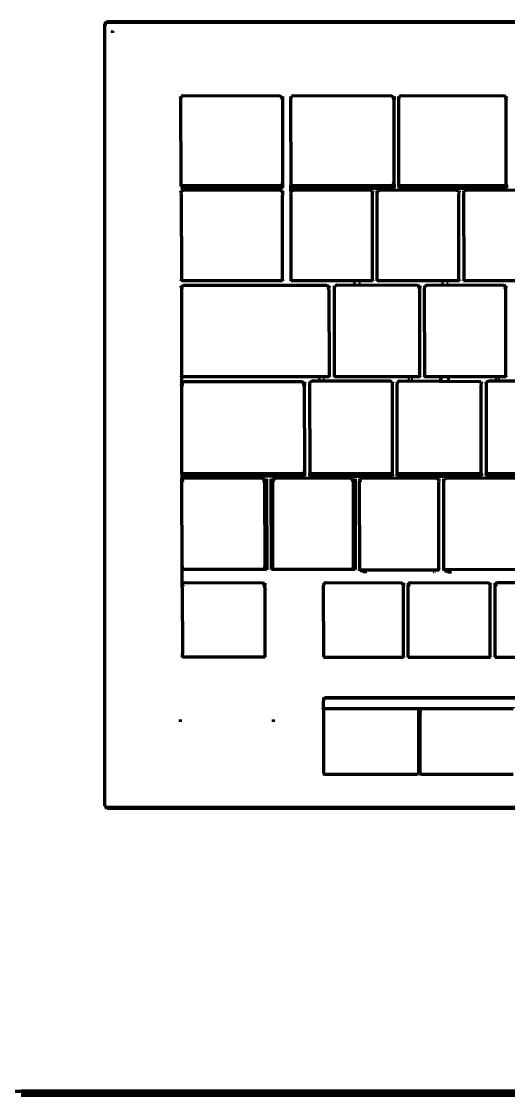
# Model space of a CAD drawing. Header units: millimetres. Extents: x 4307 to 31003, y 2809 to 20009.
# Drawn here: x 11150 to 11221.8, y 13399.1 to 13557.4 of the extents above; entities that cross this region are included whole.
import ezdxf

# ---------------------------------------------------------------- set-up
doc = ezdxf.new("R2010")
doc.units = ezdxf.units.MM
doc.layers.add('ProfileEdges', color=7, linetype='Continuous')

msp = doc.modelspace()

# ---------------------------------------------------------------- linework, layer by layer
for p, q in [((11162.43, 13556.97), (11162.53, 13557.11)), ((11162.53, 13557.11), (11162.6, 13557.16)), ((11162.53, 13557.11), (11162.53, 13556.85)), ((11163.35, 13555.97), (11163.37, 13556.16)), ((11163.35, 13555.93), (11163.35, 13555.97)), ((11163.35, 13555.97), (11163.4, 13555.96)), ((11163.4, 13555.96), (11163.5, 13556.13)), ((11173.49, 13546.4), (11173.57, 13546.4)), ((11173.57, 13546.4), (11188.17, 13546.44)), ((11188.38, 13546.38), (11188.51, 13546.4)), ((11188.44, 13546.06), (11188.51, 13546.06)), ((11189.74, 13546.4), (11189.82, 13546.4)), ((11189.82, 13546.06), (11189.74, 13546.06)), ((11189.82, 13546.4), (11204.61, 13546.44)), ((11204.82, 13546.38), (11204.95, 13546.4)), ((11204.95, 13546.06), (11204.87, 13546.06)), ((11205.64, 13546.4), (11205.72, 13546.4)), ((11205.72, 13546.06), (11205.64, 13546.06)), ((11205.72, 13546.4), (11221.18, 13546.44)), ((11221.52, 13546.06), (11221.18, 13546.06)), ((11221.43, 13546.4), (11221.52, 13546.4)), ((11173.53, 13532.48), (11173.62, 13532.48)), ((11173.53, 13532.15), (11173.62, 13532.15)), ((11173.62, 13532.48), (11173.87, 13532.48)), ((11188.17, 13532.48), (11188.42, 13532.48)), ((11188.42, 13532.48), (11188.51, 13532.48)), ((11189.74, 13532.48), (11189.82, 13532.48)), ((11189.82, 13532.15), (11189.74, 13532.15)), ((11189.82, 13532.48), (11190.08, 13532.48)), ((11201.42, 13532.48), (11201.68, 13532.48)), ((11201.68, 13532.48), (11201.77, 13532.48)), ((11201.77, 13532.15), (11201.68, 13532.15)), ((11202.45, 13532.48), (11202.54, 13532.48)), ((11202.54, 13532.15), (11202.45, 13532.15)), ((11214.18, 13532.48), (11214.44, 13532.48)), ((11214.44, 13532.48), (11214.53, 13532.48)), ((11214.53, 13532.15), (11214.44, 13532.15)), ((11215.21, 13532.48), (11215.3, 13532.48)), ((11215.3, 13532.15), (11215.21, 13532.15)), ((11173.57, 13518.49), (11173.66, 13518.49)), ((11195.28, 13518.49), (11195.37, 13518.49)), ((11196.16, 13518.49), (11196.25, 13518.49)), ((11196.25, 13518.49), (11208.42, 13518.52)), ((11208.68, 13518.49), (11208.76, 13518.49)), ((11209.45, 13518.49), (11209.53, 13518.49)), ((11209.53, 13518.49), (11221.11, 13518.52)), ((11221.37, 13518.49), (11221.45, 13518.49)), ((11173.66, 13518.15), (11173.92, 13518.15)), ((11195.03, 13518.15), (11195.37, 13518.15)), ((11208.76, 13518.15), (11208.42, 13518.15)), ((11209.53, 13518.15), (11209.45, 13518.15)), ((11221.45, 13518.15), (11221.11, 13518.15)), ((11173.61, 13504.32), (11173.7, 13504.32)), ((11191.61, 13504.3), (11191.74, 13504.32)), ((11192.49, 13504.32), (11192.58, 13504.32)), ((11192.58, 13504.32), (11204.63, 13504.32)), ((11204.63, 13504.32), (11204.71, 13504.32)), ((11205.4, 13504.32), (11205.48, 13504.32)), ((11205.48, 13504.32), (11217.49, 13504.35)), ((11217.75, 13504.32), (11217.83, 13504.32)), ((11218.52, 13504.32), (11218.6, 13504.32)), ((11218.6, 13504.32), (11231.01, 13504.32)), ((11173.62, 13503.98), (11173.69, 13503.98)), ((11173.69, 13503.98), (11173.96, 13503.98)), ((11191.67, 13503.98), (11191.74, 13503.98)), ((11192.49, 13503.98), (11192.58, 13503.98)), ((11205.48, 13503.98), (11205.4, 13503.98)), ((11217.83, 13503.98), (11217.75, 13503.98)), ((11173.66, 13490.02), (11173.74, 13490.03)), ((11173.74, 13490.03), (11174, 13490.02)), ((11185.55, 13490.02), (11185.81, 13490.03)), ((11185.81, 13490.03), (11186.16, 13490.02)), ((11186.84, 13490.02), (11187.15, 13490.03)), ((11187.15, 13490.03), (11187.41, 13490.02)), ((11198.58, 13490.02), (11198.83, 13490.03)), ((11198.83, 13490.03), (11199.2, 13490.02)), ((11199.95, 13490.03), (11199.87, 13490.02)), ((11200.21, 13490.02), (11199.95, 13490.03)), ((11211.51, 13490.03), (11211.25, 13490.02)), ((11211.6, 13490.02), (11211.51, 13490.03)), ((11212.28, 13490.02), (11212.37, 13490.03)), ((11173.66, 13489.69), (11174, 13489.69)), ((11185.55, 13489.69), (11185.88, 13489.69)), ((11185.88, 13489.69), (11186.16, 13489.69)), ((11187.09, 13489.69), (11186.84, 13489.69)), ((11187.41, 13489.69), (11187.09, 13489.69)), ((11198.9, 13489.69), (11198.58, 13489.69)), ((11199.2, 13489.69), (11198.9, 13489.69)), ((11199.87, 13489.69), (11200.21, 13489.69)), ((11211.51, 13489.69), (11211.6, 13489.69)), ((11173.7, 13474.63), (11173.79, 13474.63)), ((11173.71, 13474.29), (11174.05, 13474.29)), ((11173.79, 13474.63), (11185.58, 13474.66)), ((11185.58, 13474.29), (11185.92, 13474.29)), ((11185.83, 13474.63), (11185.92, 13474.63)), ((11194.65, 13474.63), (11194.56, 13474.63)), ((11194.56, 13474.29), (11194.65, 13474.29)), ((11205.99, 13474.66), (11194.65, 13474.63)), ((11206.34, 13474.63), (11206.25, 13474.63)), ((11206.25, 13474.29), (11206.34, 13474.29)), ((11207.11, 13474.63), (11207.02, 13474.63)), ((11207.02, 13474.29), (11207.36, 13474.29)), ((11218.82, 13474.66), (11207.11, 13474.63)), ((11219.16, 13474.63), (11219.08, 13474.63)), ((11219.08, 13474.29), (11219.16, 13474.29)), ((11219.94, 13474.63), (11219.85, 13474.63)), ((11219.85, 13474.29), (11220.19, 13474.29)), ((11231.95, 13474.66), (11219.94, 13474.63)), ((11194.7, 13456.47), (11194.7, 13457.62)), ((11194.7, 13457.62), (11396.48, 13457.62)), ((11396.48, 13456.29), (11194.7, 13456.29)), ((11194.7, 13456.29), (11194.7, 13456.18))]:
    msp.add_line(p, q)
at = {"layer": 'ProfileEdges', "lineweight": 211}
for p, q in [((11162.47, 13557.31), (11162.3, 13557.12)), ((11162.3, 13441.82), (11162.3, 13557.12)), ((11162.32, 13557.09), (11162.49, 13557.28)), ((11162.51, 13557.31), (11162.47, 13557.31)), ((11162.51, 13557.31), (11162.64, 13557.45)), ((11162.73, 13557.31), (11162.51, 13557.31)), ((11162.64, 13557.45), (11461.52, 13557.45)), ((11162.73, 13557.31), (11162.76, 13557.34)), ((11162.76, 13557.34), (11461.4, 13557.34)), ((11163.51, 13556), (11163.4, 13555.96)), ((11163.4, 13555.88), (11163.4, 13555.96)), ((11163.51, 13556), (11163.55, 13556.08)), ((11163.51, 13555.76), (11163.51, 13556)), ((11173.51, 13546.14), (11173.49, 13546.4)), ((11173.57, 13546.4), (11173.51, 13546.14)), ((11173.55, 13533.35), (11173.51, 13546.14)), ((11173.83, 13546.49), (11173.57, 13546.4)), ((11188.17, 13546.44), (11173.83, 13546.49)), ((11188.17, 13546.44), (11188.38, 13546.38)), ((11188.42, 13546.16), (11188.38, 13546.38)), ((11188.42, 13546.16), (11188.44, 13546.06)), ((11188.44, 13546.06), (11188.49, 13545.76)), ((11188.51, 13546.06), (11188.49, 13545.76)), ((11188.49, 13545.76), (11188.49, 13533.73)), ((11188.51, 13546.4), (11188.51, 13546.06)), ((11189.76, 13546.14), (11189.74, 13546.4)), ((11189.74, 13546.06), (11189.76, 13546.14)), ((11189.76, 13533.35), (11189.74, 13546.06)), ((11189.76, 13546.14), (11189.82, 13546.4)), ((11190.08, 13546.49), (11189.82, 13546.4)), ((11204.61, 13546.44), (11190.08, 13546.49)), ((11204.61, 13546.44), (11204.82, 13546.38)), ((11204.87, 13546.16), (11204.82, 13546.38)), ((11204.87, 13546.16), (11204.87, 13546.06)), ((11204.87, 13546.06), (11204.93, 13545.76)), ((11204.95, 13546.06), (11204.93, 13545.76)), ((11204.93, 13545.76), (11204.93, 13533.73)), ((11204.95, 13546.4), (11204.95, 13546.06)), ((11205.66, 13546.14), (11205.64, 13546.4)), ((11205.64, 13546.06), (11205.66, 13546.14)), ((11205.66, 13533.35), (11205.64, 13546.06)), ((11205.72, 13546.4), (11205.66, 13546.14)), ((11205.98, 13546.49), (11205.72, 13546.4)), ((11221.18, 13546.44), (11205.98, 13546.49)), ((11221.43, 13546.4), (11221.18, 13546.44)), ((11221.5, 13546.14), (11221.43, 13546.4)), ((11221.52, 13546.4), (11221.5, 13546.14)), ((11221.5, 13546.14), (11221.52, 13546.06)), ((11221.5, 13545.76), (11221.52, 13546.06)), ((11221.5, 13533.35), (11221.5, 13545.76)), ((11173.53, 13533.23), (11173.55, 13533.35)), ((11173.58, 13533.23), (11173.53, 13533.23)), ((11188.51, 13532.9), (11173.53, 13532.9)), ((11173.55, 13533.35), (11173.58, 13533.23)), ((11173.58, 13533.23), (11173.61, 13533.09)), ((11188.44, 13533.23), (11173.58, 13533.23)), ((11173.87, 13533), (11173.61, 13533.09)), ((11188.17, 13533), (11173.87, 13533)), ((11188.17, 13533), (11188.42, 13533.09)), ((11188.42, 13533.09), (11188.44, 13533.23)), ((11188.44, 13533.23), (11188.49, 13533.73)), ((11188.51, 13533.23), (11188.44, 13533.23)), ((11188.49, 13533.73), (11188.51, 13533.23)), ((11188.51, 13533.23), (11188.51, 13532.9)), ((11189.74, 13533.23), (11189.76, 13533.35)), ((11189.74, 13532.9), (11189.74, 13533.23)), ((11189.81, 13533.23), (11189.74, 13533.23)), ((11189.74, 13532.9), (11204.95, 13532.9)), ((11189.74, 13532.48), (11189.74, 13532.9)), ((11189.81, 13533.23), (11189.76, 13533.35)), ((11189.86, 13533.1), (11189.81, 13533.23)), ((11204.87, 13533.23), (11189.81, 13533.23)), ((11190.08, 13533), (11189.86, 13533.1)), ((11204.61, 13533), (11190.08, 13533)), ((11204.87, 13533.09), (11204.61, 13533)), ((11204.87, 13533.42), (11204.93, 13533.73)), ((11204.87, 13533.42), (11204.87, 13533.23)), ((11204.87, 13533.09), (11204.87, 13533.23)), ((11204.95, 13533.23), (11204.87, 13533.23)), ((11204.93, 13533.73), (11204.95, 13533.23)), ((11204.95, 13533.23), (11204.95, 13532.9)), ((11205.64, 13533.23), (11205.66, 13533.35)), ((11205.64, 13533.23), (11205.64, 13532.9)), ((11205.69, 13533.23), (11205.64, 13533.23)), ((11205.64, 13532.9), (11221.52, 13532.9)), ((11205.66, 13533.35), (11205.69, 13533.23)), ((11205.69, 13533.23), (11205.72, 13533.09)), ((11221.47, 13533.23), (11205.69, 13533.23)), ((11205.98, 13533.05), (11205.72, 13533.09)), ((11221.18, 13533.05), (11205.98, 13533.05)), ((11221.43, 13533.09), (11221.18, 13533.05)), ((11221.43, 13533.09), (11221.47, 13533.23)), ((11221.47, 13533.23), (11221.5, 13533.35)), ((11221.52, 13533.23), (11221.47, 13533.23)), ((11221.5, 13533.35), (11221.52, 13533.23)), ((11221.52, 13533.23), (11221.52, 13532.9)), ((11173.55, 13532.22), (11173.53, 13532.48)), ((11173.55, 13532.22), (11173.53, 13532.15)), ((11173.53, 13532.15), (11173.55, 13531.84)), ((11173.62, 13532.48), (11173.55, 13532.22)), ((11173.55, 13531.84), (11173.59, 13519.73)), ((11173.62, 13532.48), (11173.87, 13532.57)), ((11188.17, 13532.57), (11173.87, 13532.57)), ((11188.17, 13532.57), (11188.42, 13532.48)), ((11188.49, 13532.22), (11188.42, 13532.48)), ((11188.51, 13532.48), (11188.49, 13532.22)), ((11188.49, 13532.22), (11188.51, 13532.15)), ((11188.51, 13532.15), (11188.49, 13531.84)), ((11188.49, 13519.35), (11188.49, 13531.84)), ((11189.74, 13532.48), (11189.76, 13532.22)), ((11189.76, 13532.22), (11189.74, 13532.15)), ((11189.76, 13531.84), (11189.74, 13532.15)), ((11189.76, 13532.22), (11189.82, 13532.48)), ((11189.76, 13519.35), (11189.76, 13531.84)), ((11189.82, 13532.48), (11190.08, 13532.57)), ((11201.42, 13532.57), (11190.08, 13532.57)), ((11201.68, 13532.48), (11201.42, 13532.57)), ((11201.68, 13532.48), (11201.75, 13532.22)), ((11201.77, 13532.48), (11201.75, 13532.22)), ((11201.77, 13532.15), (11201.75, 13532.22)), ((11201.75, 13531.84), (11201.77, 13532.15)), ((11201.75, 13519.35), (11201.75, 13531.84)), ((11202.47, 13532.22), (11202.45, 13532.48)), ((11202.45, 13532.15), (11202.47, 13532.22)), ((11202.47, 13519.35), (11202.45, 13532.15)), ((11202.54, 13532.48), (11202.47, 13532.22)), ((11202.54, 13532.48), (11202.64, 13532.48)), ((11202.64, 13532.48), (11202.79, 13532.57)), ((11214.18, 13532.52), (11202.79, 13532.57)), ((11214.44, 13532.48), (11214.18, 13532.52)), ((11214.44, 13532.48), (11214.5, 13532.22)), ((11214.53, 13532.48), (11214.5, 13532.22)), ((11214.53, 13532.15), (11214.5, 13532.22)), ((11214.5, 13531.84), (11214.53, 13532.15)), ((11214.5, 13519.35), (11214.5, 13531.84)), ((11215.21, 13532.48), (11215.23, 13532.22)), ((11215.23, 13532.22), (11215.21, 13532.15)), ((11215.21, 13532.15), (11215.23, 13519.35)), ((11215.3, 13532.48), (11215.23, 13532.22)), ((11215.3, 13532.48), (11215.4, 13532.48)), ((11215.55, 13532.57), (11215.4, 13532.48)), ((11227.44, 13532.52), (11215.55, 13532.57)), ((11173.57, 13519.24), (11173.59, 13519.35)), ((11173.62, 13519.24), (11173.57, 13519.24)), ((11173.59, 13518.23), (11173.57, 13518.49)), ((11173.59, 13519.73), (11173.59, 13519.35)), ((11173.59, 13519.35), (11173.62, 13519.24)), ((11173.59, 13518.23), (11173.66, 13518.49)), ((11188.46, 13519.24), (11173.62, 13519.24)), ((11173.66, 13518.49), (11173.92, 13518.52)), ((11195.03, 13518.52), (11173.92, 13518.52)), ((11188.49, 13519.35), (11188.46, 13519.24)), ((11188.51, 13519.24), (11188.46, 13519.24)), ((11188.49, 13519.35), (11188.51, 13519.24)), ((11189.74, 13519.24), (11189.76, 13519.35)), ((11189.81, 13519.24), (11189.74, 13519.24)), ((11189.81, 13519.24), (11189.76, 13519.35)), ((11201.71, 13519.23), (11189.81, 13519.24)), ((11195.03, 13518.52), (11195.28, 13518.49)), ((11195.35, 13518.23), (11195.28, 13518.49)), ((11195.37, 13518.49), (11195.35, 13518.23)), ((11196.18, 13518.23), (11196.16, 13518.49)), ((11196.18, 13518.23), (11196.25, 13518.49)), ((11196.51, 13518.58), (11196.25, 13518.49)), ((11208.42, 13518.52), (11196.51, 13518.58)), ((11198.92, 13518.9), (11199.27, 13518.9)), ((11200, 13519), (11199.75, 13519)), ((11201.71, 13519.23), (11201.75, 13519.35)), ((11201.77, 13519.24), (11201.71, 13519.23)), ((11201.75, 13519.35), (11201.77, 13519.24)), ((11202.45, 13519.24), (11202.47, 13519.35)), ((11202.5, 13519.23), (11202.45, 13519.24)), ((11202.47, 13519.35), (11202.5, 13519.23)), ((11214.47, 13519.23), (11202.5, 13519.23)), ((11208.42, 13518.52), (11208.68, 13518.49)), ((11208.74, 13518.23), (11208.68, 13518.49)), ((11208.76, 13518.49), (11208.74, 13518.23)), ((11209.45, 13518.49), (11209.47, 13518.23)), ((11209.47, 13518.23), (11209.53, 13518.49)), ((11209.53, 13518.49), (11209.79, 13518.58)), ((11221.11, 13518.52), (11209.79, 13518.58)), ((11211.96, 13518.9), (11212.26, 13518.9)), ((11212.93, 13519), (11212.71, 13519)), ((11214.47, 13519.23), (11214.5, 13519.35)), ((11214.53, 13519.24), (11214.47, 13519.23)), ((11214.5, 13519.35), (11214.53, 13519.24)), ((11215.21, 13519.24), (11215.23, 13519.35)), ((11215.26, 13519.23), (11215.21, 13519.24)), ((11215.23, 13519.35), (11215.26, 13519.23)), ((11227.67, 13519.22), (11215.26, 13519.23)), ((11221.37, 13518.49), (11221.11, 13518.52)), ((11221.43, 13518.23), (11221.37, 13518.49)), ((11221.45, 13518.49), (11221.43, 13518.23)), ((11173.59, 13518.23), (11173.63, 13505.18)), ((11195.35, 13518.23), (11195.37, 13518.15)), ((11195.35, 13517.85), (11195.37, 13518.15)), ((11195.35, 13517.85), (11195.37, 13505.56)), ((11196.18, 13505.18), (11196.18, 13518.23)), ((11208.76, 13518.15), (11208.74, 13518.23)), ((11208.74, 13517.85), (11208.76, 13518.15)), ((11208.74, 13505.18), (11208.74, 13517.85)), ((11209.47, 13518.23), (11209.45, 13518.15)), ((11209.47, 13505.18), (11209.45, 13518.15)), ((11221.45, 13518.15), (11221.43, 13518.23)), ((11221.43, 13517.85), (11221.45, 13518.15)), ((11221.43, 13505.18), (11221.43, 13517.85)), ((11173.61, 13505.07), (11173.63, 13505.18)), ((11173.61, 13505.07), (11173.61, 13504.32)), ((11173.66, 13505.07), (11173.61, 13505.07)), ((11173.61, 13504.32), (11173.62, 13503.98)), ((11173.66, 13505.07), (11173.63, 13505.18)), ((11195.33, 13505.05), (11173.66, 13505.07)), ((11173.7, 13504.32), (11173.96, 13504.35)), ((11173.7, 13504.07), (11173.7, 13504.32)), ((11191.4, 13504.35), (11173.96, 13504.35)), ((11191.4, 13504.35), (11191.61, 13504.3)), ((11191.65, 13504.07), (11191.61, 13504.3)), ((11191.74, 13504.32), (11191.74, 13503.98)), ((11192.49, 13504.32), (11192.52, 13504.06)), ((11192.52, 13504.06), (11192.58, 13504.32)), ((11192.58, 13504.32), (11192.84, 13504.41)), ((11204.37, 13504.41), (11192.84, 13504.41)), ((11194.1, 13504.73), (11193.76, 13504.73)), ((11194.69, 13504.89), (11194.51, 13504.89)), ((11195.33, 13505.05), (11195.37, 13505.18)), ((11195.39, 13505.07), (11195.33, 13505.05)), ((11195.37, 13505.56), (11195.37, 13505.18)), ((11195.37, 13505.18), (11195.39, 13505.07)), ((11196.16, 13505.07), (11196.18, 13505.18)), ((11196.21, 13505.06), (11196.16, 13505.07)), ((11196.18, 13505.18), (11196.21, 13505.06)), ((11208.71, 13505.06), (11196.21, 13505.06)), ((11204.63, 13504.32), (11204.37, 13504.41)), ((11204.63, 13504.32), (11204.69, 13504.06)), ((11204.71, 13504.32), (11204.69, 13504.06)), ((11205.4, 13504.32), (11205.42, 13504.06)), ((11205.42, 13504.06), (11205.48, 13504.32)), ((11205.74, 13504.41), (11205.48, 13504.32)), ((11217.49, 13504.35), (11205.74, 13504.41)), ((11206.96, 13504.73), (11207.26, 13504.73)), ((11207.7, 13504.83), (11207.49, 13504.83)), ((11208.74, 13505.18), (11208.71, 13505.06)), ((11208.76, 13505.07), (11208.71, 13505.06)), ((11208.74, 13505.18), (11208.76, 13505.07)), ((11209.45, 13505.07), (11209.47, 13505.18)), ((11209.45, 13505.07), (11209.45, 13505.01)), ((11209.5, 13505.07), (11209.45, 13505.07)), ((11209.47, 13505.18), (11209.5, 13505.07)), ((11209.5, 13505.07), (11209.51, 13505.01)), ((11221.4, 13505.05), (11209.5, 13505.07)), ((11212.09, 13504.83), (11211.62, 13504.83)), ((11212.8, 13504.73), (11213.18, 13504.73)), ((11217.75, 13504.32), (11217.49, 13504.35)), ((11217.75, 13504.32), (11217.81, 13504.06)), ((11217.83, 13504.32), (11217.81, 13504.06)), ((11218.52, 13504.32), (11218.54, 13504.06)), ((11218.54, 13504.06), (11218.6, 13504.32)), ((11218.6, 13504.32), (11218.86, 13504.41)), ((11230.75, 13504.41), (11218.86, 13504.41)), ((11219.84, 13504.73), (11220.15, 13504.73)), ((11220.53, 13504.83), (11220.31, 13504.83)), ((11221.43, 13505.18), (11221.4, 13505.05)), ((11221.45, 13505.07), (11221.4, 13505.05)), ((11221.43, 13505.18), (11221.45, 13505.07)), ((11173.64, 13503.68), (11173.62, 13503.98)), ((11173.69, 13503.98), (11173.64, 13503.68)), ((11173.68, 13491.27), (11173.64, 13503.68)), ((11173.7, 13504.07), (11173.69, 13503.98)), ((11191.67, 13503.98), (11191.65, 13504.07)), ((11191.72, 13503.68), (11191.67, 13503.98)), ((11191.74, 13503.98), (11191.72, 13503.68)), ((11191.72, 13503.68), (11191.74, 13491.27)), ((11192.52, 13504.06), (11192.49, 13503.98)), ((11192.49, 13503.98), (11192.52, 13490.89)), ((11204.69, 13504.06), (11204.69, 13490.89)), ((11205.42, 13504.06), (11205.4, 13503.98)), ((11205.42, 13490.89), (11205.4, 13503.98)), ((11217.81, 13504.06), (11217.83, 13503.98)), ((11217.81, 13503.68), (11217.83, 13503.98)), ((11217.81, 13490.89), (11217.81, 13503.68)), ((11218.54, 13504.06), (11218.52, 13503.98)), ((11218.52, 13503.98), (11218.54, 13490.89)), ((11173.66, 13490.78), (11173.68, 13490.89)), ((11173.7, 13490.78), (11173.66, 13490.78)), ((11173.66, 13490.78), (11173.66, 13490.44)), ((11191.76, 13490.44), (11173.66, 13490.44)), ((11173.66, 13490.44), (11173.66, 13490.02)), ((11173.68, 13489.76), (11173.66, 13490.02)), ((11173.68, 13490.89), (11173.68, 13491.27)), ((11173.68, 13490.89), (11173.7, 13490.78)), ((11173.74, 13490.03), (11173.68, 13489.76)), ((11173.7, 13490.78), (11173.74, 13490.63)), ((11191.69, 13490.78), (11173.7, 13490.78)), ((11174, 13490.59), (11173.74, 13490.63)), ((11174, 13490.12), (11173.74, 13490.03)), ((11191.42, 13490.59), (11174, 13490.59)), ((11185.55, 13490.06), (11174, 13490.12)), ((11185.55, 13490.06), (11185.81, 13490.03)), ((11185.87, 13489.76), (11185.81, 13490.03)), ((11186.16, 13490.02), (11186.16, 13489.69)), ((11186.84, 13489.69), (11186.84, 13490.02)), ((11187.15, 13490.03), (11187.09, 13489.76)), ((11187.15, 13490.03), (11187.41, 13490.12)), ((11198.58, 13490.06), (11187.41, 13490.12)), ((11191.42, 13490.59), (11191.67, 13490.63)), ((11191.67, 13490.63), (11191.69, 13490.78)), ((11191.69, 13490.78), (11191.74, 13491.27)), ((11191.76, 13490.78), (11191.69, 13490.78)), ((11191.74, 13491.27), (11191.76, 13490.78)), ((11191.76, 13490.78), (11191.76, 13490.44)), ((11192.49, 13490.78), (11192.52, 13490.89)), ((11192.49, 13490.78), (11192.49, 13490.44)), ((11192.54, 13490.78), (11192.49, 13490.78)), ((11192.49, 13490.44), (11204.71, 13490.44)), ((11192.54, 13490.78), (11192.52, 13490.89)), ((11192.58, 13490.63), (11192.54, 13490.78)), ((11204.66, 13490.78), (11192.54, 13490.78)), ((11192.58, 13490.63), (11192.84, 13490.54)), ((11204.37, 13490.59), (11192.84, 13490.54)), ((11198.83, 13490.03), (11198.58, 13490.06)), ((11198.9, 13489.76), (11198.83, 13490.03)), ((11199.2, 13490.02), (11199.2, 13489.69)), ((11199.87, 13490.02), (11199.89, 13489.76)), ((11199.89, 13489.76), (11199.95, 13490.03)), ((11200.21, 13490.12), (11199.95, 13490.03)), ((11211.25, 13490.06), (11200.21, 13490.12)), ((11204.37, 13490.59), (11204.63, 13490.63)), ((11204.63, 13490.63), (11204.66, 13490.78)), ((11204.66, 13490.78), (11204.69, 13490.89)), ((11204.71, 13490.78), (11204.66, 13490.78)), ((11204.69, 13490.89), (11204.71, 13490.78)), ((11204.71, 13490.78), (11204.71, 13490.44)), ((11205.42, 13490.89), (11205.4, 13490.78)), ((11205.4, 13490.44), (11205.4, 13490.78)), ((11205.45, 13490.78), (11205.4, 13490.78)), ((11205.4, 13490.44), (11217.83, 13490.44)), ((11205.42, 13490.89), (11205.45, 13490.78)), ((11205.45, 13490.78), (11205.48, 13490.63)), ((11217.78, 13490.78), (11205.45, 13490.78)), ((11205.48, 13490.63), (11205.74, 13490.54)), ((11217.49, 13490.54), (11205.74, 13490.54)), ((11211.25, 13490.06), (11211.51, 13490.03)), ((11211.51, 13490.03), (11211.57, 13489.76)), ((11211.57, 13489.76), (11211.6, 13490.02)), ((11212.3, 13489.76), (11212.28, 13490.02)), ((11212.3, 13489.76), (11212.37, 13490.03)), ((11212.37, 13490.03), (11212.47, 13490.02)), ((11212.62, 13490.12), (11212.47, 13490.02)), ((11224.33, 13490.06), (11212.62, 13490.12)), ((11217.75, 13490.63), (11217.49, 13490.54)), ((11217.78, 13490.78), (11217.75, 13490.63)), ((11217.81, 13490.89), (11217.78, 13490.78)), ((11217.83, 13490.78), (11217.78, 13490.78)), ((11217.83, 13490.78), (11217.81, 13490.89)), ((11217.83, 13490.78), (11217.83, 13490.44)), ((11218.52, 13490.78), (11218.54, 13490.89)), ((11218.52, 13490.78), (11218.52, 13490.44)), ((11218.57, 13490.78), (11218.52, 13490.78)), ((11218.52, 13490.44), (11231.09, 13490.44)), ((11218.54, 13490.89), (11218.57, 13490.78)), ((11218.57, 13490.78), (11218.6, 13490.63)), ((11231.04, 13490.78), (11218.57, 13490.78)), ((11218.6, 13490.63), (11218.86, 13490.54)), ((11230.75, 13490.59), (11218.86, 13490.54)), ((11173.66, 13489.69), (11173.68, 13489.76)), ((11173.72, 13476.76), (11173.66, 13489.69)), ((11185.88, 13489.69), (11185.87, 13489.76)), ((11185.87, 13489.39), (11185.88, 13489.69)), ((11185.87, 13489.39), (11185.89, 13477.14)), ((11186.16, 13489.69), (11186.19, 13476.64)), ((11186.87, 13476.65), (11186.84, 13489.69)), ((11187.09, 13489.69), (11187.09, 13489.76)), ((11187.09, 13476.76), (11187.09, 13489.69)), ((11198.9, 13489.69), (11198.9, 13489.76)), ((11198.9, 13489.69), (11198.9, 13476.76)), ((11199.2, 13489.69), (11199.22, 13476.65)), ((11199.89, 13489.76), (11199.87, 13489.69)), ((11199.89, 13476.76), (11199.87, 13489.69)), ((11211.6, 13489.69), (11211.57, 13489.76)), ((11211.57, 13489.39), (11211.6, 13489.69)), ((11211.57, 13476.76), (11211.57, 13489.39)), ((11212.3, 13476.76), (11212.3, 13489.76)), ((11173.7, 13476.65), (11173.72, 13476.76)), ((11173.7, 13474.63), (11173.7, 13476.65)), ((11173.75, 13476.65), (11173.7, 13476.65)), ((11173.75, 13476.65), (11173.72, 13476.76)), ((11173.78, 13476.65), (11173.75, 13476.65)), ((11173.78, 13476.84), (11173.78, 13477.15)), ((11173.78, 13476.65), (11173.78, 13476.84)), ((11185.87, 13476.65), (11173.78, 13476.65)), ((11185.87, 13476.65), (11185.89, 13476.76)), ((11186.19, 13476.64), (11185.87, 13476.65)), ((11185.89, 13476.76), (11185.89, 13477.14)), ((11187.14, 13476.65), (11186.87, 13476.65)), ((11187.14, 13476.65), (11187.09, 13476.76)), ((11198.87, 13476.65), (11187.14, 13476.65)), ((11198.87, 13476.65), (11198.9, 13476.76)), ((11199.22, 13476.65), (11198.87, 13476.65)), ((11199.89, 13476.76), (11199.87, 13476.65)), ((11199.87, 13476.46), (11199.87, 13476.65)), ((11199.87, 13476.65), (11199.95, 13476.62)), ((11199.94, 13476.65), (11199.89, 13476.76)), ((11200, 13476.52), (11199.95, 13476.62)), ((11199.95, 13476.62), (11211.54, 13476.62)), ((11200.21, 13476.41), (11200, 13476.52)), ((11200.63, 13476.41), (11200.21, 13476.41)), ((11200.94, 13476.31), (11200.4, 13476.31)), ((11210.84, 13476.31), (11210.72, 13476.31)), ((11211.06, 13476.41), (11210.98, 13476.41)), ((11211.54, 13476.62), (11211.57, 13476.76)), ((11211.54, 13476.62), (11211.6, 13476.65)), ((11211.57, 13476.76), (11211.6, 13476.65)), ((11212.28, 13476.65), (11212.3, 13476.76)), ((11212.28, 13476.65), (11212.28, 13476.46)), ((11212.33, 13476.65), (11212.28, 13476.65)), ((11212.33, 13476.65), (11212.3, 13476.76)), ((11212.37, 13476.5), (11212.33, 13476.65)), ((11224.61, 13476.62), (11212.33, 13476.65)), ((11212.37, 13476.5), (11212.62, 13476.41)), ((11213.09, 13476.41), (11212.62, 13476.41)), ((11212.85, 13476.31), (11213.42, 13476.31)), ((11173.73, 13474.37), (11173.7, 13474.63)), ((11173.71, 13474.29), (11173.73, 13474.37)), ((11173.73, 13473.99), (11173.71, 13474.29)), ((11173.73, 13474.37), (11173.79, 13474.63)), ((11174.05, 13474.72), (11173.79, 13474.63)), ((11185.58, 13474.66), (11174.05, 13474.72)), ((11185.58, 13474.66), (11185.83, 13474.63)), ((11185.83, 13474.63), (11185.9, 13474.37)), ((11185.92, 13474.63), (11185.9, 13474.37)), ((11185.9, 13474.37), (11185.92, 13474.29)), ((11185.9, 13473.99), (11185.92, 13474.29)), ((11194.56, 13474.63), (11194.58, 13474.37)), ((11194.56, 13474.29), (11194.58, 13474.37)), ((11194.58, 13463.84), (11194.56, 13474.29)), ((11194.65, 13474.63), (11194.58, 13474.37)), ((11194.9, 13474.72), (11194.65, 13474.63)), ((11205.99, 13474.66), (11194.9, 13474.72)), ((11205.99, 13474.66), (11206.25, 13474.63)), ((11206.25, 13474.63), (11206.32, 13474.37)), ((11206.34, 13474.63), (11206.32, 13474.37)), ((11206.32, 13474.37), (11206.34, 13474.29)), ((11206.32, 13473.99), (11206.34, 13474.29)), ((11207.02, 13474.63), (11207.04, 13474.37)), ((11207.04, 13474.37), (11207.02, 13474.29)), ((11207.04, 13463.84), (11207.02, 13474.29)), ((11207.11, 13474.63), (11207.04, 13474.37)), ((11207.36, 13474.72), (11207.11, 13474.63)), ((11218.82, 13474.66), (11207.36, 13474.72)), ((11218.82, 13474.66), (11219.08, 13474.63)), ((11219.14, 13474.37), (11219.08, 13474.63)), ((11219.14, 13474.37), (11219.16, 13474.63)), ((11219.16, 13474.29), (11219.14, 13474.37)), ((11219.14, 13473.99), (11219.16, 13474.29)), ((11219.87, 13474.37), (11219.85, 13474.63)), ((11219.85, 13474.29), (11219.87, 13474.37)), ((11219.87, 13463.84), (11219.85, 13474.29)), ((11219.94, 13474.63), (11219.87, 13474.37)), ((11220.19, 13474.72), (11219.94, 13474.63)), ((11231.95, 13474.66), (11220.19, 13474.72)), ((11173.73, 13473.99), (11173.74, 13464.2)), ((11185.9, 13473.99), (11185.91, 13464.22)), ((11206.32, 13463.84), (11206.32, 13473.99)), ((11219.14, 13463.84), (11219.14, 13473.99)), ((11173.76, 13463.84), (11173.74, 13464.2)), ((11173.74, 13463.73), (11173.76, 13463.84)), ((11173.79, 13463.73), (11173.74, 13463.73)), ((11173.76, 13463.84), (11173.79, 13463.73)), ((11185.89, 13463.73), (11173.79, 13463.73)), ((11185.91, 13463.84), (11185.89, 13463.73)), ((11185.93, 13463.73), (11185.89, 13463.73)), ((11185.91, 13464.22), (11185.91, 13463.84)), ((11185.91, 13463.84), (11185.93, 13463.73)), ((11194.56, 13463.73), (11194.58, 13463.84)), ((11194.56, 13463.73), (11194.61, 13463.73)), ((11194.58, 13463.84), (11194.61, 13463.73)), ((11194.61, 13463.73), (11206.29, 13463.73)), ((11206.29, 13463.73), (11206.32, 13463.84)), ((11206.29, 13463.73), (11206.34, 13463.73)), ((11206.32, 13463.84), (11206.34, 13463.73)), ((11207.02, 13463.73), (11207.04, 13463.84)), ((11207.02, 13463.73), (11207.07, 13463.73)), ((11207.04, 13463.84), (11207.07, 13463.73)), ((11207.07, 13463.73), (11219.11, 13463.73)), ((11219.11, 13463.73), (11219.14, 13463.84)), ((11219.11, 13463.73), (11219.16, 13463.73)), ((11219.14, 13463.84), (11219.16, 13463.73)), ((11219.85, 13463.73), (11219.87, 13463.84)), ((11219.85, 13463.73), (11219.92, 13463.73)), ((11219.92, 13463.73), (11219.87, 13463.84)), ((11219.92, 13463.73), (11232.19, 13463.73)), ((11194.56, 13457.6), (11194.7, 13457.75)), ((11194.56, 13457.7), (11194.56, 13457.6)), ((11194.56, 13457.6), (11194.56, 13457.28)), ((11194.56, 13457.17), (11194.56, 13457.28)), ((11194.56, 13456.03), (11194.56, 13457.17)), ((11396.48, 13457.75), (11194.7, 13457.75)), ((11194.56, 13456.03), (11194.7, 13456.18)), ((11194.56, 13456.03), (11194.56, 13455.6)), ((11194.56, 13455.6), (11194.56, 13446.58)), ((11194.7, 13456.18), (11208.41, 13456.18)), ((11208.41, 13456.18), (11208.54, 13456.03)), ((11208.41, 13455.85), (11208.54, 13455.85)), ((11208.54, 13456.03), (11208.54, 13455.85)), ((11208.54, 13455.85), (11208.82, 13455.85)), ((11208.54, 13455.85), (11208.54, 13446.58)), ((11208.95, 13456.18), (11208.82, 13456.03)), ((11208.82, 13455.85), (11208.82, 13456.03)), ((11208.82, 13455.85), (11208.82, 13455.6)), ((11208.82, 13446.58), (11208.82, 13455.6)), ((11208.95, 13456.18), (11222.53, 13456.18)), ((11173.46, 13454.23), (11173.46, 13454.56)), ((11187.16, 13454.21), (11187.16, 13454.56)), ((11194.56, 13446.58), (11194.7, 13446.44)), ((11208.41, 13446.44), (11194.7, 13446.44)), ((11208.54, 13446.58), (11208.41, 13446.44)), ((11208.82, 13446.58), (11208.95, 13446.44)), ((11222.53, 13446.44), (11208.95, 13446.44)), ((11162.3, 13441.82), (11162.47, 13441.64)), ((11162.64, 13441.46), (11162.47, 13441.64)), ((11162.47, 13441.64), (11461.69, 13441.64)), ((11461.52, 13441.46), (11162.64, 13441.46)), ((11135.78, 13399.8), (11150.04, 13399.76)), ((11635.09, 13399.76), (11150.04, 13399.76)), ((11616.73, 13399.13), (11149.97, 13399.14)), ((11150.01, 13399.49), (11168.42, 13399.47)), ((11168.43, 13399.6), (11150.02, 13399.62)), ((11168.42, 13399.47), (11168.41, 13399.37)), ((11168.41, 13399.37), (11616.71, 13399.37)), ((11168.42, 13399.47), (11168.43, 13399.6)), ((11168.42, 13399.47), (11189.59, 13399.47))]:
    msp.add_line(p, q, dxfattribs=at)

doc.saveas('drawing.dxf')
